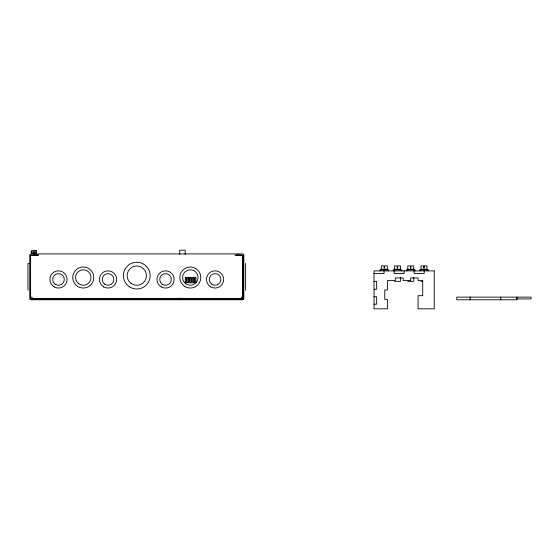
<?xml version="1.0" encoding="UTF-8"?>
<svg xmlns="http://www.w3.org/2000/svg" width="559" height="559" viewBox="0 0 559 559"><rect width="100%" height="100%" fill="white"/><g stroke="black" fill="none" stroke-linecap="round" stroke-linejoin="round"><path stroke-width="0.84" d="M242.955 298.464L242.508 298.904M190.619 282.672L187.985 282.749L188.09 277.25L190.591 277.362L190.836 282.889L193.26 282.749L193.372 277.299L195.881 277.299L195.929 282.749L193.288 282.672M187.95 282.672L185.281 282.672L185.315 277.362L187.95 277.432M190.619 277.432L193.288 277.432M31.018 251.613L31.122 251.375A1.391 1.391 0 0 1 31.542 250.788L31.744 250.649A1.46 1.46 0 0 1 32.45 250.467L35.287 250.467A1.46 1.46 0 0 1 35.993 250.649L36.195 250.788A1.391 1.391 0 0 1 36.614 251.375L36.719 251.613M31.22 251.843L32.771 251.843M33.309 251.843L34.427 251.843M34.965 251.843L36.517 251.843M31.178 252.759L31.793 252.759M33.868 252.759L34.448 252.759M35.944 252.759L36.559 252.759M31.388 253.143L36.349 253.143M30.808 255.435L38.473 255.435L38.473 253.905L235.094 253.905L235.094 255.435L242.753 255.435L242.753 297.241L241.439 297.241L241.439 298.555L32.122 298.555L32.122 297.241L30.808 297.241M29.739 263.464L27.95 263.464L27.95 290.191M381.336 269.221L387.303 269.221M394.528 269.221L400.489 269.221M407.77 269.221L413.737 269.221M421.018 269.221L426.978 269.221M374.027 273.512L384.061 273.512L384.061 270.877M374.027 281.387L376.661 281.387L376.661 289.269L374.027 289.269M394.528 281.373L400.489 281.373L400.489 277.334M407.77 281.373L413.737 281.373L413.737 277.334M421.018 281.373L422.716 281.373M374.027 296.731L376.661 296.731L376.661 304.194L374.027 304.194M516.439 298.946L531.05 298.946L531.05 297.136L456.738 297.143L456.738 299.778L516.942 299.778L516.942 297.143M36.195 250.788L35.993 250.649A1.467 1.467 0 0 0 35.287 250.467M500.78 297.143L500.78 299.778M470.119 297.143L470.119 299.778M428.222 270.877L428.222 269.773L419.774 269.773L419.774 270.877M427.23 269.773L427.23 270.325M426.978 270.325L426.978 265.902L421.018 265.902L421.018 270.325M424.197 270.877L424.197 273.512L414.163 273.512L414.163 270.877M420.766 269.773L420.766 270.325M414.974 270.877L414.974 269.773L406.526 269.773L406.526 270.877M413.981 269.773L413.981 270.325M413.737 270.325L413.737 265.902L407.77 265.902L407.77 270.325M407.518 269.773L407.518 270.325M404.129 270.877L404.129 273.512L394.095 273.512L394.095 270.877M401.732 270.877L401.732 269.773L393.284 269.773L393.284 270.877M400.74 269.773L400.74 270.325M400.489 270.325L400.489 265.902L394.528 265.902L394.528 270.325M394.277 269.773L394.277 270.325M388.547 270.877L388.547 269.773L380.099 269.773L380.099 270.877M387.548 269.773L387.548 270.325M387.303 270.325L387.303 265.902L381.336 265.902L381.336 270.325M381.091 269.773L381.091 270.325M245.618 263.478L245.618 290.205M185.183 254.485L185.183 250.166L179.767 250.166L179.767 254.485M33.868 251.843L33.868 255.736M180.739 298.101A2.711 2.711 0 0 1 178.028 298.101M30.619 255.135L30.612 298.464L30.969 298.897L242.892 298.904L242.948 255.135L236.177 254.778L236.177 253.905L242.508 253.905A1.314 1.314 0 0 1 243.829 255.218L243.829 298.464A1.314 1.314 0 0 1 242.508 299.778L31.052 299.778A1.314 1.314 0 0 1 29.739 298.464L29.739 255.218A1.314 1.314 0 0 1 31.052 253.905L37.383 253.905L37.383 254.778L30.619 255.135M186.147 278.543C186.699 280.429 187.635 277.257 186.147 278.543M188.816 278.543C189.368 280.429 190.305 277.257 188.816 278.543M191.485 278.543C192.037 280.429 192.981 277.257 191.485 278.543M194.155 278.543C194.707 280.429 195.65 277.257 194.155 278.543M186.154 281.254C186.587 283.168 187.726 280.066 186.154 281.254M188.83 281.254C189.263 283.168 190.395 280.066 188.83 281.254M191.499 281.254C191.933 283.168 193.065 280.066 191.499 281.254M194.169 281.254C194.602 283.168 195.734 280.066 194.169 281.254M186.161 279.877C186.545 281.799 187.754 278.724 186.161 279.877M188.83 279.877C189.215 281.799 190.43 278.724 188.83 279.877M191.499 279.877C191.884 281.799 193.1 278.724 191.499 279.877M194.169 279.877C194.553 281.799 195.769 278.724 194.169 279.877M384.466 266.566L384.075 266.566L384.075 268.152L384.466 268.152L384.466 266.566M397.652 266.566L397.26 266.566L397.26 268.152L397.652 268.152L397.652 266.566M410.893 266.566L410.502 266.566L410.502 268.152L410.893 268.152L410.893 266.566M424.141 266.566L423.75 266.566L423.75 268.152L424.141 268.152L424.141 266.566M434.231 270.877L374.027 270.877L374.027 308.834L387.408 308.834L387.408 299.421L384.767 299.421L384.767 290.009L387.408 290.009L387.408 280.597L395.283 280.597L395.283 277.963L403.158 277.963L403.158 280.597L410.62 280.597L410.62 277.963L418.09 277.963L418.09 280.597L422.723 280.597L422.723 295.697L418.069 295.697L418.069 308.834L434.231 308.834L434.231 270.877M55.082 284.161A5.821 5.821 0 0 0 64.278 280.031A5.821 5.821 0 0 0 56.103 274.134A5.821 5.821 0 0 0 55.082 284.161M54.188 286.893A8.602 8.602 0 0 0 67.087 279.444A8.602 8.602 0 0 0 54.188 271.988A8.602 8.602 0 0 0 54.188 286.893M77.547 286.355A10.516 10.516 0 0 0 93.758 278.061A10.516 10.516 0 0 0 78.47 268.173A10.516 10.516 0 0 0 77.547 286.355M78.735 283.797A7.728 7.728 0 0 0 90.949 278.312A7.728 7.728 0 0 0 80.091 270.479A7.728 7.728 0 0 0 78.735 283.797M104.631 284.161A5.821 5.821 0 0 0 113.819 280.031A5.821 5.821 0 0 0 105.651 274.134A5.821 5.821 0 0 0 104.631 284.161M103.736 286.893A8.602 8.602 0 0 0 116.635 279.444A8.602 8.602 0 0 0 103.736 271.988A8.602 8.602 0 0 0 103.736 286.893M131.141 283.434A9.643 9.643 0 0 0 146.374 276.593A9.643 9.643 0 0 0 132.832 266.825A9.643 9.643 0 0 0 131.141 283.434M129.513 286.851A13.381 13.381 0 0 0 150.147 276.293A13.381 13.381 0 0 0 130.687 263.708A13.381 13.381 0 0 0 129.513 286.851M211.672 284.161A5.821 5.821 0 0 0 220.868 280.031A5.821 5.821 0 0 0 212.693 274.134A5.821 5.821 0 0 0 211.672 284.161M210.778 286.893A8.602 8.602 0 0 0 223.677 279.444A8.602 8.602 0 0 0 210.778 271.988A8.602 8.602 0 0 0 210.778 286.893M184.596 286.355A10.516 10.516 0 0 0 200.807 278.061A10.516 10.516 0 0 0 185.518 268.173A10.516 10.516 0 0 0 184.596 286.355M185.784 283.797A7.728 7.728 0 0 0 197.998 278.312A7.728 7.728 0 0 0 187.139 270.479A7.728 7.728 0 0 0 185.784 283.797M162.131 284.161A5.821 5.821 0 0 0 171.32 280.031A5.821 5.821 0 0 0 163.144 274.134A5.821 5.821 0 0 0 162.131 284.161M161.23 286.893A8.602 8.602 0 0 0 174.135 279.444A8.602 8.602 0 0 0 161.23 271.988A8.602 8.602 0 0 0 161.23 286.893"/></g></svg>
